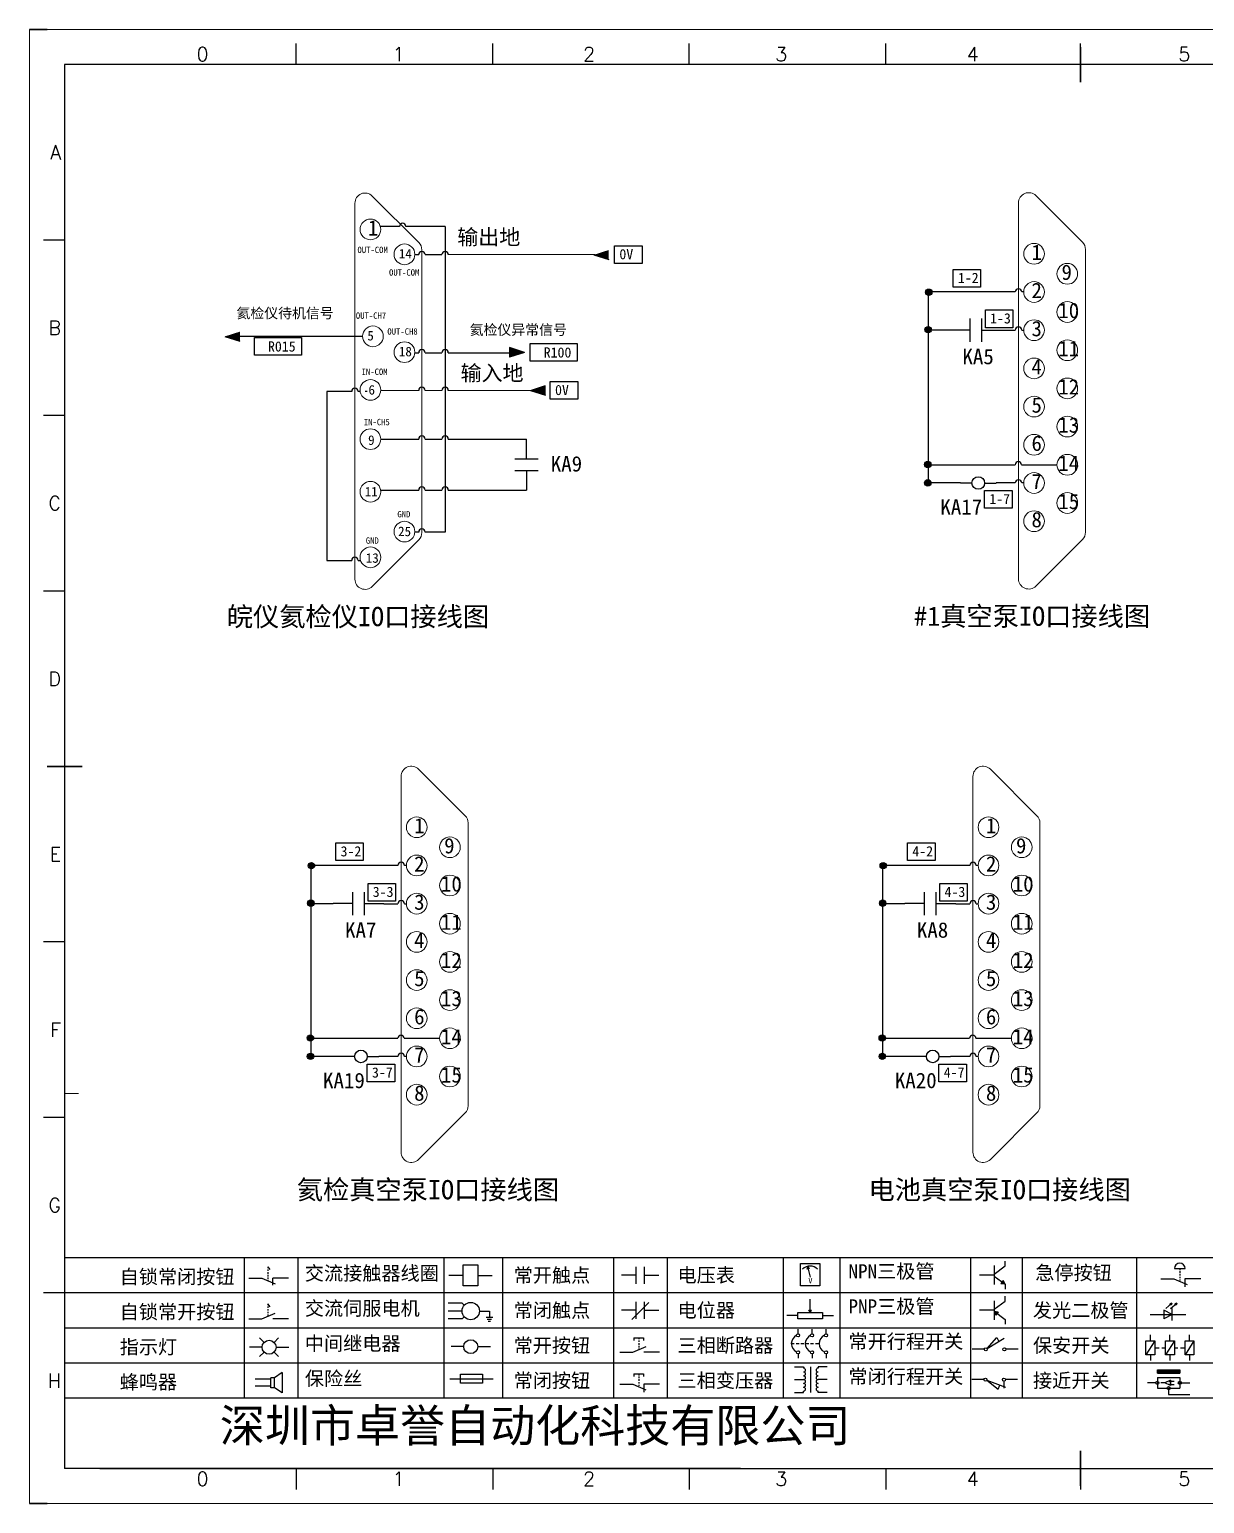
# Model space of a CAD drawing. Header units: millimetres. Extents: x 15130 to 37766, y 5931 to 11073.
# Drawn here: x 23331.7 to 23516.4, y 9420.4 to 9652 of the extents above; entities that cross this region are included whole.
import ezdxf
from ezdxf.enums import TextEntityAlignment as Align

# ---------------------------------------------------------------- set-up
doc = ezdxf.new("R2010")
doc.units = ezdxf.units.MM
doc.layers.add('AE_BOR', color=1, linetype='Continuous')
doc.styles.get("Standard").update_dxf_attribs({"font": ''})
doc.styles.add('WD', font='romans.shx', dxfattribs={"bigfont": 'gbcbig.shx'})
doc.styles.add('样式 2', font='')
doc.styles.add('汉字', font='')
doc.styles.get('Standard').set_extended_font_data('SimSun')
doc.styles.get('样式 2').set_extended_font_data('NSimSun')
doc.styles.get('汉字').set_extended_font_data('新宋体')

# ---------------------------------------------------------------- blocks, each defined once
blk = doc.blocks.new('*U8')
at = {"linetype": 'ByBlock'}
for p, q in [((-1909.23, -780.45), (-1909.23, -780.67)), ((-1909.23, -780.45), (-1908.92, -780.84)), ((-1909.23, -780.84), (-1909.23, -781.05)), ((-1911.92, -782.07), (-1910.06, -782.07)), ((-1910.06, -782.07), (-1908.18, -782.88)), ((-1909.23, -781.23), (-1909.23, -781.44)), ((-1909.23, -781.61), (-1909.23, -781.83)), ((-1909.23, -782), (-1909.23, -782.21)), ((-1909.23, -782.38), (-1909.23, -782.43)), ((-1908.52, -783.07), (-1908.52, -782.07)), ((-1906.25, -782.07), (-1908.52, -782.07))]:
    blk.add_line(p, q, dxfattribs=at)
blk = doc.blocks.new('*U11')
at = {"linetype": 'ByBlock'}
for p, q in [((-1908.88, -791.17), (-1909.23, -790.71)), ((-1909.23, -790.71), (-1909.23, -790.92)), ((-1909.23, -791.09), (-1909.23, -791.31)), ((-1909.23, -791.48), (-1909.23, -791.69)), ((-1911.92, -792.89), (-1910.06, -792.89)), ((-1910.06, -792.89), (-1908.18, -792.08)), ((-1909.23, -791.86), (-1909.23, -792.08)), ((-1909.23, -792.25), (-1909.23, -792.47)), ((-1906.25, -792.89), (-1908.52, -792.89))]:
    blk.add_line(p, q, dxfattribs=at)
blk = doc.blocks.new('蜂鸣器')
at = {"linetype": 'ByBlock'}
for p, q in [((-1907.17, -795.53), (-1908.25, -796.26)), ((-1907.17, -795.53), (-1907.17, -798.41)), ((-1908.8, -796.48), (-1911.01, -796.48)), ((-1908.8, -797.46), (-1911.01, -797.46)), ((-1908.25, -796.26), (-1908.8, -796.26)), ((-1908.8, -797.68), (-1908.8, -796.26)), ((-1908.25, -797.68), (-1908.8, -797.68)), ((-1908.25, -797.68), (-1908.25, -796.26)), ((-1907.17, -798.41), (-1908.25, -797.68))]:
    blk.add_line(p, q, dxfattribs=at)
blk = doc.blocks.new('指示灯')
at = {"linetype": 'ByBlock'}
for p, q in [((-1854.25, -776.92), (-1856.06, -776.92)), ((-1854.62, -775.59), (-1853.97, -776.23)), ((-1851.9, -775.59), (-1852.54, -776.23)), ((-1852.26, -776.92), (-1850.45, -776.92)), ((-1854.62, -778.25), (-1853.97, -777.61)), ((-1851.9, -778.25), (-1852.54, -777.61))]:
    blk.add_line(p, q, dxfattribs=at)
blk.add_circle((-1853.26, -776.92), 0.992, dxfattribs=at)
blk = doc.blocks.new('交流接触器线圈')
at = {"linetype": 'ByBlock'}
for p, q in [((-1880.82, -781.77), (-1882.87, -781.77)), ((-1878.72, -781.77), (-1876.67, -781.77))]:
    blk.add_line(p, q, dxfattribs=at)
blk.add_lwpolyline([(-1880.82, -780.28), (-1878.72, -780.28), (-1878.72, -783.26), (-1880.82, -783.26)], close=True, dxfattribs=at)
blk = doc.blocks.new('交流伺服电机')
at = {"linetype": 'ByBlock'}
for p, q in [((-1880.97, -785.75), (-1882.94, -785.75)), ((-1880.97, -786.85), (-1882.94, -786.85)), ((-1880.97, -785.75), (-1880.65, -786.03)), ((-1878.49, -786.85), (-1877.07, -786.85)), ((-1877.07, -786.85), (-1877.07, -787.72)), ((-1880.97, -787.94), (-1882.94, -787.94)), ((-1880.97, -787.94), (-1880.65, -787.67)), ((-1877.54, -787.72), (-1876.59, -787.72)), ((-1877.38, -788.01), (-1876.75, -788.01)), ((-1877.23, -788.29), (-1876.9, -788.29))]:
    blk.add_line(p, q, dxfattribs=at)
blk.add_circle((-1879.73, -786.85), 1.24, dxfattribs=at)
blk = doc.blocks.new('中间继电器')
at = {"linetype": 'ByBlock'}
for p, q in [((-1880.72, -791.92), (-1882.54, -791.92)), ((-1878.74, -791.92), (-1876.92, -791.92))]:
    blk.add_line(p, q, dxfattribs=at)
blk.add_circle((-1879.73, -791.92), 0.992, dxfattribs=at)
blk = doc.blocks.new('保险丝')
at = {"linetype": 'ByBlock'}
blk.add_line((-1882.72, -796.49), (-1876.55, -796.49), dxfattribs=at)
blk.add_lwpolyline([(-1881.2, -795.86), (-1878.06, -795.86), (-1878.06, -797.12), (-1881.2, -797.12)], close=True, dxfattribs=at)
blk = doc.blocks.new('常开按钮')
at = {"linetype": 'ByBlock'}
for p, q in [((-1910.06, -787.73), (-1908.18, -786.93)), ((-1909.9, -785.68), (-1908.56, -785.68)), ((-1909.9, -785.68), (-1909.9, -786.07)), ((-1909.23, -785.68), (-1909.23, -785.89)), ((-1909.23, -786.06), (-1909.23, -786.28)), ((-1909.23, -786.45), (-1909.23, -786.67)), ((-1909.23, -786.84), (-1909.23, -787.05)), ((-1909.23, -787.22), (-1909.23, -787.38)), ((-1908.56, -785.68), (-1908.56, -786.07)), ((-1911.92, -787.73), (-1910.06, -787.73)), ((-1906.25, -787.73), (-1908.52, -787.73))]:
    blk.add_line(p, q, dxfattribs=at)
blk = doc.blocks.new('常开触点')
at = {"linetype": 'ByBlock'}
for p, q in [((-1853.82, -782.99), (-1853.82, -780.56)), ((-1852.6, -782.99), (-1852.6, -780.56)), ((-1853.82, -781.77), (-1855.88, -781.77)), ((-1852.6, -781.77), (-1850.55, -781.77))]:
    blk.add_line(p, q, dxfattribs=at)
blk = doc.blocks.new('常闭触点')
at = {"linetype": 'ByBlock'}
for p, q in [((-1853.82, -786.77), (-1855.88, -786.77)), ((-1852.01, -785.66), (-1854.43, -788.1)), ((-1853.82, -787.99), (-1853.82, -785.56)), ((-1852.6, -787.99), (-1852.6, -785.56)), ((-1852.6, -786.77), (-1850.55, -786.77))]:
    blk.add_line(p, q, dxfattribs=at)
blk = doc.blocks.new('常闭按钮')
at = {"linetype": 'ByBlock'}
for p, q in [((-1854.11, -790.83), (-1852.77, -790.83)), ((-1854.11, -790.83), (-1854.11, -791.22)), ((-1853.44, -790.83), (-1853.44, -791.04)), ((-1853.44, -791.21), (-1853.44, -791.43)), ((-1853.44, -791.6), (-1853.44, -791.82)), ((-1852.77, -790.83), (-1852.77, -791.22)), ((-1856.13, -792.28), (-1854.28, -792.28)), ((-1854.28, -792.28), (-1852.4, -793.09)), ((-1853.44, -791.99), (-1853.44, -792.2)), ((-1853.44, -792.37), (-1853.44, -792.53)), ((-1850.47, -792.28), (-1852.73, -792.28)), ((-1852.73, -792.28), (-1852.73, -793.43))]:
    blk.add_line(p, q, dxfattribs=at)
blk = doc.blocks.new('电压表')
at = {"linetype": 'ByBlock'}
for p, q in [((-1814.84, -780.75), (-1814.91, -781.13)), ((-1814.6, -781.05), (-1814.91, -781.13)), ((-1814.84, -780.75), (-1814.46, -782.26)), ((-1814.84, -780.75), (-1814.6, -781.05))]:
    blk.add_line(p, q, dxfattribs=at)
blk.add_lwpolyline([(-1815.84, -780.34), (-1813.07, -780.34), (-1813.07, -783.49), (-1815.84, -783.49)], close=True, dxfattribs=at)
blk.add_arc((-1814.46, -782.26), 1.56, 46.8313, 133.1687, dxfattribs=at)
at = {"linetype": 'ByBlock', "insert": (-1814.7, -782.39), "char_height": 0.75, "width": 0.6768, "attachment_point": 1}
blk.add_mtext('V', dxfattribs=at)
blk = doc.blocks.new('电位器')
at = {"linetype": 'ByBlock'}
for p, q in [((-1814.45, -787.3), (-1814.45, -785.39)), ((-1814.45, -787.3), (-1814.62, -786.96)), ((-1814.62, -786.96), (-1814.27, -786.96)), ((-1814.45, -787.3), (-1814.27, -786.96)), ((-1816.21, -787.75), (-1817.79, -787.75)), ((-1812.68, -787.75), (-1811.1, -787.75))]:
    blk.add_line(p, q, dxfattribs=at)
blk.add_lwpolyline([(-1816.21, -787.3), (-1812.68, -787.3), (-1812.68, -788.2), (-1816.21, -788.2)], close=True, dxfattribs=at)
blk = doc.blocks.new('三相断路器')
at = {"linetype": 'ByBlock'}
for p, q in [((-1816.17, -790.33), (-1816.17, -789.7)), ((-1814.17, -790.33), (-1814.17, -789.7)), ((-1812.18, -790.33), (-1812.18, -789.7)), ((-1817.14, -791.74), (-1816.72, -791.74)), ((-1816.45, -791.74), (-1816.03, -791.74)), ((-1816.17, -793.19), (-1816.17, -793.83)), ((-1815.76, -791.74), (-1815.34, -791.74)), ((-1815.07, -791.74), (-1814.65, -791.74)), ((-1814.38, -791.74), (-1813.96, -791.74)), ((-1814.17, -793.19), (-1814.17, -793.83)), ((-1813.69, -791.74), (-1813.27, -791.74)), ((-1812.18, -793.19), (-1812.18, -793.83))]:
    blk.add_line(p, q, dxfattribs=at)
for centre in [(-1816.17, -790.55), (-1814.17, -790.55), (-1812.18, -790.55), (-1816.17, -792.98), (-1814.17, -792.98), (-1812.18, -792.98)]:
    blk.add_circle(centre, 0.219, dxfattribs=at)
for centre in [(-1815.81, -791.74), (-1813.82, -791.74), (-1811.83, -791.74)]:
    blk.add_arc(centre, 1.32, 115.5791, 244.4209, dxfattribs=at)
blk = doc.blocks.new('三相变压器')
at = {"linetype": 'ByBlock'}
for p, q in [((-1816.69, -795.03), (-1815.37, -795.03)), ((-1815.37, -795.03), (-1815.37, -795.24)), ((-1814.34, -798.7), (-1814.34, -795.04)), ((-1812, -795.03), (-1813.32, -795.03)), ((-1813.32, -795.03), (-1813.32, -795.24)), ((-1816.69, -796.87), (-1815.37, -796.87)), ((-1812, -796.87), (-1813.32, -796.87)), ((-1816.69, -798.71), (-1815.37, -798.71)), ((-1815.37, -798.71), (-1815.37, -798.5)), ((-1813.32, -798.71), (-1813.32, -798.5)), ((-1812, -798.71), (-1813.32, -798.71))]:
    blk.add_line(p, q, dxfattribs=at)
for centre, start, end in [((-1815.37, -795.51), 270, 90), ((-1815.37, -796.06), 270, 90), ((-1813.32, -795.51), 90, 270), ((-1813.32, -796.06), 90, 270), ((-1815.37, -796.6), 270, 90), ((-1815.37, -797.14), 270, 90), ((-1815.37, -797.68), 270, 90), ((-1815.37, -798.23), 270, 90), ((-1813.32, -796.6), 90, 270), ((-1813.32, -797.14), 90, 270), ((-1813.32, -797.68), 90, 270), ((-1813.32, -798.23), 90, 270)]:
    blk.add_arc(centre, 0.271, start, end, dxfattribs=at)
blk = doc.blocks.new('NPN三极管')
at = {"linetype": 'ByBlock'}
for p, q in [((-1785.73, -780.61), (-1785.73, -783.32)), ((-1785.73, -781.82), (-1784.15, -780.66)), ((-1784.15, -780.66), (-1784.15, -779.98)), ((-1785.73, -781.97), (-1787.81, -781.97)), ((-1785.73, -782.11), (-1784.15, -783.27)), ((-1784.41, -782.73), (-1784.74, -783.18)), ((-1784.15, -783.27), (-1784.74, -783.18)), ((-1784.15, -783.27), (-1784.41, -782.73)), ((-1784.15, -783.27), (-1784.15, -783.96))]:
    blk.add_line(p, q, dxfattribs=at)
blk = doc.blocks.new('PNP三极管')
at = {"linetype": 'ByBlock'}
for p, q in [((-1784.9, -785.38), (-1784.9, -788.09)), ((-1783.32, -785.43), (-1783.32, -784.75)), ((-1784.9, -786.74), (-1786.98, -786.74)), ((-1784.9, -786.59), (-1783.32, -785.43)), ((-1784.9, -786.88), (-1783.32, -788.04)), ((-1784.9, -786.88), (-1784.31, -786.97)), ((-1784.9, -786.88), (-1784.64, -787.42)), ((-1784.31, -786.97), (-1784.64, -787.42)), ((-1783.32, -788.04), (-1783.32, -788.73))]:
    blk.add_line(p, q, dxfattribs=at)
blk = doc.blocks.new('常开行程开关')
at = {"linetype": 'ByBlock'}
for p, q in [((-1785.89, -792.17), (-1784.52, -790.62)), ((-1785.89, -792.17), (-1783.43, -790.72)), ((-1784.52, -790.62), (-1784.19, -791.17)), ((-1786.29, -792.3), (-1788.01, -792.3)), ((-1781.48, -792.3), (-1783.21, -792.3))]:
    blk.add_line(p, q, dxfattribs=at)
for centre in [(-1786.07, -792.3), (-1783.42, -792.3)]:
    blk.add_circle(centre, 0.219, dxfattribs=at)
blk = doc.blocks.new('常闭行程开关')
at = {"linetype": 'ByBlock'}
for p, q in [((-1786.34, -796.62), (-1788.07, -796.62)), ((-1785.93, -796.72), (-1783.25, -797.7)), ((-1785.93, -796.72), (-1784.3, -798)), ((-1784.3, -798), (-1784.08, -797.4)), ((-1783.48, -796.84), (-1783.48, -797.85)), ((-1781.54, -796.62), (-1783.26, -796.62))]:
    blk.add_line(p, q, dxfattribs=at)
for centre in [(-1786.12, -796.62), (-1783.48, -796.62)]:
    blk.add_circle(centre, 0.219, dxfattribs=at)
blk = doc.blocks.new('发光二极管')
at = {"linetype": 'ByBlock'}
for p, q in [((-1755.78, -785.92), (-1754.89, -785.14)), ((-1754.89, -785.14), (-1755.2, -785.22)), ((-1755.2, -785.22), (-1755.01, -785.43)), ((-1755.08, -785.92), (-1754.18, -785.14)), ((-1754.89, -785.14), (-1755.01, -785.43)), ((-1754.18, -785.14), (-1754.49, -785.22)), ((-1754.49, -785.22), (-1754.31, -785.43)), ((-1754.18, -785.14), (-1754.31, -785.43)), ((-1758.01, -786.77), (-1752.89, -786.77)), ((-1754.84, -786.77), (-1756.04, -786.16)), ((-1756.04, -786.16), (-1756.04, -787.39)), ((-1754.84, -786.77), (-1756.04, -787.39)), ((-1754.84, -787.63), (-1754.84, -785.92))]:
    blk.add_line(p, q, dxfattribs=at)
blk = doc.blocks.new('保安开关')
at = {"linetype": 'ByBlock'}
for p, q in [((-1757.33, -790.79), (-1758.6, -792.81)), ((-1757.96, -790.79), (-1757.96, -789.97)), ((-1754.54, -790.79), (-1755.81, -792.81)), ((-1755.17, -790.79), (-1755.17, -789.97)), ((-1751.75, -790.79), (-1753.02, -792.81)), ((-1752.39, -790.79), (-1752.39, -789.97)), ((-1757.96, -792.81), (-1757.96, -793.62)), ((-1757.33, -791.8), (-1756.72, -791.8)), ((-1756.35, -791.8), (-1755.89, -791.8)), ((-1755.17, -792.81), (-1755.17, -793.62)), ((-1754.52, -791.8), (-1754.06, -791.8)), ((-1753.69, -791.8), (-1753.08, -791.8)), ((-1752.39, -792.81), (-1752.39, -793.62))]:
    blk.add_line(p, q, dxfattribs=at)
for points in [[(-1758.6, -790.79), (-1757.33, -790.79), (-1757.33, -792.81), (-1758.6, -792.81)], [(-1755.81, -790.79), (-1754.54, -790.79), (-1754.54, -792.81), (-1755.81, -792.81)], [(-1753.02, -790.79), (-1751.75, -790.79), (-1751.75, -792.81), (-1753.02, -792.81)]]:
    blk.add_lwpolyline(points, close=True, dxfattribs=at)
blk = doc.blocks.new('接近开关')
at = {"linetype": 'ByBlock'}
h = blk.add_hatch(dxfattribs=at)
h.set_pattern_fill('ANSI31', color=256, scale=0.01, style=0)
h.set_pattern_definition([(45, (-89.131516, -30.795668), (-0.0224506403, 0.0224506403), [])])
h.paths.add_polyline_path([(-1516.96, -1123.35), (-1516.96, -1122.85), (-1513.76, -1122.85), (-1513.76, -1123.35)])
for p, q in [((-1516.96, -1123.35), (-1516.96, -1122.85)), ((-1516.96, -1122.85), (-1513.76, -1122.85)), ((-1516.96, -1123.35), (-1513.76, -1123.35)), ((-1513.76, -1122.85), (-1513.76, -1123.35)), ((-1517.18, -1124.71), (-1518.36, -1124.71)), ((-1516.96, -1123.95), (-1513.76, -1123.95)), ((-1516.96, -1123.95), (-1516.96, -1125.47)), ((-1516.96, -1125.47), (-1513.76, -1125.47)), ((-1515.91, -1124.71), (-1516.45, -1124.71)), ((-1515.11, -1124.31), (-1515.91, -1124.71)), ((-1515.11, -1125.11), (-1515.91, -1124.71)), ((-1515.33, -1124.53), (-1515.17, -1124.53)), ((-1515.33, -1124.88), (-1515.17, -1124.88)), ((-1515.25, -1124.45), (-1515.25, -1124.61)), ((-1515.11, -1124.31), (-1515.11, -1125.11)), ((-1515.11, -1124.48), (-1514.58, -1124.48)), ((-1515.11, -1124.94), (-1514.58, -1124.94)), ((-1513.76, -1123.95), (-1513.76, -1125.47)), ((-1513.54, -1124.71), (-1512.36, -1124.71)), ((-1515.36, -1125.69), (-1515.36, -1126.36)), ((-1515.36, -1126.36), (-1512.36, -1126.36))]:
    blk.add_line(p, q, dxfattribs=at)
for centre in [(-1516.96, -1124.71), (-1515.36, -1125.47), (-1513.76, -1124.71)]:
    blk.add_circle(centre, 0.225, dxfattribs=at)
blk = doc.blocks.new('急停按钮')
at = {"linetype": 'ByBlock'}
for p, q in [((-1.86, 0), (0, 0)), ((0, 0), (1.88, -0.81)), ((0.06, 1.45), (1.61, 1.45)), ((0.83, 1.45), (0.83, 1.24)), ((0.83, 1.07), (0.83, 0.85)), ((0.83, 0.68), (0.83, 0.47)), ((0.83, 0.29), (0.83, 0.08)), ((3.81, 0), (1.54, 0)), ((1.54, 0), (1.54, -1.15)), ((0.83, -0.09), (0.83, -0.24))]:
    blk.add_line(p, q, dxfattribs=at)
blk.add_arc((0.83, 1.45), 0.774, 0, 180)
blk = doc.blocks.new('电控横A4')
for p, q in [((292, -5), (5, -5)), ((5, -5), (5, -205)), ((10.03, -205), (289.53, -205)), ((130.8, -205), (190.75, -205))]:
    blk.add_line(p, q)
at = {"lineweight": 9, "ltscale": 0.1}
for p, q in [((5, -151.57), (7, -151.57)), ((101.34, -205), (130.8, -205)), ((129.44, -205), (129.44, -205)), ((129.44, -205), (129.44, -205)), ((129.44, -205), (129.44, -205)), ((129.44, -205), (129.44, -205))]:
    blk.add_line(p, q, dxfattribs=at)
at = {"linetype": 'ByBlock'}
for p, q in [((292, -175), (5, -175)), ((292, -180), (5, -180)), ((292, -185), (5, -185)), ((292, -190), (5, -190)), ((292, -195), (5, -195))]:
    blk.add_line(p, q, dxfattribs=at)
at = {"color": 0, "lineweight": -2}
for p, q in [((30.58, -175), (30.58, -195)), ((38.26, -175), (38.26, -195)), ((59.05, -175), (59.05, -195)), ((67.4, -175), (67.4, -195)), ((83.26, -175), (83.26, -195)), ((90.91, -175), (90.91, -195)), ((107.4, -175), (107.4, -195)), ((115.5, -175), (115.5, -195)), ((134.12, -175), (134.12, -195)), ((141.48, -175), (141.48, -195)), ((157.79, -175), (157.79, -195))]:
    blk.add_line(p, q, dxfattribs=at)
at = {"color": 0, "ltscale": 2}
blk.add_line((101.34, -205), (5, -205), dxfattribs=at)
at = {"layer": 'AE_BOR', "lineweight": 30}
for p, q in [((2.53, 0), (0, 0)), ((0, -210), (2.53, -210))]:
    blk.add_line(p, q, dxfattribs=at)
at = {"layer": 'AE_BOR', "color": 1, "lineweight": 15}
for p, q in [((0, 0), (297, 0)), ((0, -210), (0, 0)), ((297, -210), (0, -210))]:
    blk.add_line(p, q, dxfattribs=at)
at = {"layer": 'AE_BOR'}
for p, q in [((38.03, -5), (38.03, -2)), ((66.03, -5), (66.03, -2)), ((94.03, -5), (94.03, -2)), ((122.03, -5), (122.03, -2)), ((149.78, -5), (149.78, -2)), ((5, -30), (2, -30)), ((5, -55), (2, -55)), ((5, -80), (2, -80)), ((5, -130), (2, -130)), ((5, -155), (2, -155)), ((5, -180), (2, -180)), ((38.03, -205), (38.03, -208)), ((66.03, -205), (66.03, -208)), ((94.03, -205), (94.03, -208)), ((122.03, -205), (122.03, -208)), ((149.78, -205), (149.78, -208))]:
    blk.add_line(p, q, dxfattribs=at)
at = {"layer": 'AE_BOR', "color": 2, "lineweight": 30}
for p, q in [((149.78, -7.5), (149.78, -2.5)), ((2.5, -105), (7.5, -105)), ((149.78, -202.5), (149.78, -207.5)), ((149.78, -205), (149.78, -207.5))]:
    blk.add_line(p, q, dxfattribs=at)
at = {"linetype": 'ByBlock'}
for name, p in [('*U8', (1943.19, 604.18)), ('交流接触器线圈', (1942.62, 604.27)), ('常开触点', (1940.27, 604.3)), ('电压表', (1925.71, 604.52)), ('NPN三极管', (1923.2, 604.5)), ('PNP三极管', (1922.37, 604.27)), ('*U11', (1943.19, 609.18)), ('交流伺服电机', (1942.62, 604.27)), ('常闭触点', (1940.27, 604.3)), ('电位器', (1925.71, 604.52)), ('发光二极管', (1917.72, 603.69)), ('指示灯', (1887.41, 589.18)), ('中间继电器', (1942.62, 604.27)), ('常开按钮', (1996.06, 599.3)), ('三相断路器', (1925.71, 604.52)), ('常开行程开关', (1922.37, 604.27)), ('保安开关', (1917.72, 603.98)), ('三相变压器', (1925.71, 604.52)), ('接近开关', (1677.72, 931.9)), ('蜂鸣器', (1943.19, 604.18)), ('保险丝', (1942.62, 604.27)), ('常闭按钮', (1940.27, 599.3)), ('常闭行程开关', (1922.37, 604.27))]:
    blk.add_blockref(name, p, dxfattribs=at)
blk.add_blockref('急停按钮', (163.12, -177.98))
at = {"char_height": 2, "attachment_point": 1, "style": '汉字'}
for s, insert in [('{\\fKaiTi_GB2312|b0|i0|c134|p49;自锁常闭按钮}', (12.86, -176.69)), ('{\\fKaiTi_GB2312|b0|i0|c134|p49;交流接触器线圈}', (39.25, -176.19)), ('{\\fKaiTi_GB2312|b0|i0|c134|p49;常开触点}', (69.01, -176.48)), ('{\\fKaiTi_GB2312|b0|i0|c134|p49;电压表}', (92.37, -176.47)), ('{\\fKaiTi_GB2312|b0|i0|c134|p49;NPN三极管}', (116.73, -175.91)), ('{\\fKaiTi_GB2312|b0|i0|c134|p49;急停按钮}', (143.35, -176.12)), ('{\\fKaiTi_GB2312|b0|i0|c134|p49;自锁常开按钮}', (12.86, -181.69)), ('{\\fKaiTi_GB2312|b0|i0|c134|p49;交流伺服电机}', (39.25, -181.19)), ('{\\fKaiTi_GB2312|b0|i0|c134|p49;常闭触点}', (69.01, -181.48)), ('{\\fKaiTi_GB2312|b0|i0|c134|p49;电位器}', (92.37, -181.47)), ('{\\fKaiTi_GB2312|b0|i0|c134|p49;PNP三极管}', (116.73, -180.91)), ('{\\fKaiTi_GB2312|b0|i0|c134|p49;发光二极管}', (143.02, -181.48)), ('{\\fKaiTi_GB2312|b0|i0|c134|p49;指示灯}', (12.86, -186.69)), ('{\\fKaiTi_GB2312|b0|i0|c134|p49;中间继电器}', (39.25, -186.19)), ('{\\fKaiTi_GB2312|b0|i0|c134|p49;常开按钮}', (69.01, -186.48)), ('{\\fKaiTi_GB2312|b0|i0|c134|p49;三相断路器}', (92.37, -186.47)), ('{\\fKaiTi_GB2312|b0|i0|c134|p49;常开行程开关}', (116.73, -185.91)), ('{\\fKaiTi_GB2312|b0|i0|c134|p49;保安开关}', (143.02, -186.48)), ('{\\fKaiTi_GB2312|b0|i0|c134|p49;保险丝}', (39.25, -191.19)), ('{\\fKaiTi_GB2312|b0|i0|c134|p49;常闭行程开关}', (116.73, -190.91)), ('{\\fKaiTi_GB2312|b0|i0|c134|p49;蜂鸣器}', (12.86, -191.69)), ('{\\fKaiTi_GB2312|b0|i0|c134|p49;常闭按钮}', (69.01, -191.48)), ('{\\fKaiTi_GB2312|b0|i0|c134|p49;三相变压器}', (92.37, -191.47)), ('{\\fKaiTi_GB2312|b0|i0|c134|p49;接近开关}', (143.02, -191.48))]:
    blk.add_mtext(s, dxfattribs=dict(at, insert=insert))
at = {"color": 0, "lineweight": -2, "insert": (27.14, -196.53), "char_height": 4.7064, "width": 96.1138, "attachment_point": 1}
blk.add_mtext('深圳市卓誉自动化科技有限公司', dxfattribs=at)
at = {"layer": 'AE_BOR', "style": 'WD'}
for s, p in [('0', (24.67, -4.5)), ('1', (52.6, -4.5)), ('2', (79.75, -4.5)), ('3', (107.15, -4.5)), ('4', (134.45, -4.5)), ('5', (164.59, -4.5)), ('0', (24.67, -207.5)), ('1', (52.6, -207.5)), ('2', (79.75, -207.5)), ('3', (107.15, -207.5)), ('4', (134.45, -207.5)), ('5', (164.59, -207.5))]:
    blk.add_text(s, height=2, dxfattribs=at).set_placement(p, align=Align.CENTER)
for s, p in [('A', (4.5, -17.5)), ('B', (4.5, -42.5)), ('C', (4.5, -67.5)), ('D', (4.5, -92.5)), ('E', (4.5, -117.5)), ('F', (4.5, -142.5)), ('G', (4.5, -167.5)), ('H', (4.5, -192.5))]:
    blk.add_text(s, height=2, dxfattribs=at).set_placement(p, align=Align.MIDDLE_RIGHT)

msp = doc.modelspace()

# ---------------------------------------------------------------- hatches: boundary and pattern name
for points in [[(23422.736, 9615.799), (23420.378, 9616.555), (23422.736, 9617.311)], [(23362.435, 9603.741), (23364.793, 9602.985), (23364.793, 9604.497)], [(23407.156, 9601.984), (23409.514, 9601.228), (23407.156, 9600.472)], [(23412.814, 9594.506), (23410.456, 9595.262), (23412.814, 9596.018)]]:
    msp.add_hatch(color=256).paths.add_polyline_path(points)
at = {"lineweight": -2}
h = msp.add_hatch(color=0, dxfattribs=at)
edge = h.paths.add_edge_path()
edge.add_arc((23473.023, 9610.682), 0.5, 0, 360)
h = msp.add_hatch(color=0, dxfattribs=at)
edge = h.paths.add_edge_path()
edge.add_arc((23472.933, 9604.793), 0.5, 0, 360)
h = msp.add_hatch(color=0, dxfattribs=at)
edge = h.paths.add_edge_path()
edge.add_arc((23472.866, 9583.627), 0.5, 0, 360)
h = msp.add_hatch(color=0, dxfattribs=at)
edge = h.paths.add_edge_path()
edge.add_arc((23472.88, 9580.732), 0.5, 0, 360)
h = msp.add_hatch(color=0, dxfattribs=at)
edge = h.paths.add_edge_path()
edge.add_arc((23376.019, 9520.607), 0.5, 0, 360)
h = msp.add_hatch(color=0, dxfattribs=at)
edge = h.paths.add_edge_path()
edge.add_arc((23465.864, 9520.607), 0.5, 0, 360)
h = msp.add_hatch(color=0, dxfattribs=at)
edge = h.paths.add_edge_path()
edge.add_arc((23375.929, 9514.718), 0.5, 0, 360)
h = msp.add_hatch(color=0, dxfattribs=at)
edge = h.paths.add_edge_path()
edge.add_arc((23465.774, 9514.718), 0.5, 0, 360)
h = msp.add_hatch(color=0, dxfattribs=at)
edge = h.paths.add_edge_path()
edge.add_arc((23375.862, 9493.552), 0.5, 0, 360)
h = msp.add_hatch(color=0, dxfattribs=at)
edge = h.paths.add_edge_path()
edge.add_arc((23465.707, 9493.552), 0.5, 0, 360)
h = msp.add_hatch(color=0, dxfattribs=at)
edge = h.paths.add_edge_path()
edge.add_arc((23375.876, 9490.657), 0.5, 0, 360)
h = msp.add_hatch(color=0, dxfattribs=at)
edge = h.paths.add_edge_path()
edge.add_arc((23465.721, 9490.657), 0.5, 0, 360)

# ---------------------------------------------------------------- linework, layer by layer
at = {"lineweight": 0}
for p, q in [((23382.851, 9624.663), (23382.851, 9565.611)), ((23385.582, 9625.795), (23392.905, 9618.477)), ((23487.128, 9624.718), (23487.128, 9565.665)), ((23489.859, 9625.85), (23497.182, 9618.532)), ((23393.374, 9617.345), (23393.374, 9572.928)), ((23397.53, 9616.582), (23420.549, 9616.582)), ((23497.651, 9617.4), (23497.651, 9572.983)), ((23386.92, 9595.257), (23392.874, 9595.257)), ((23393.874, 9595.257), (23396.53, 9595.257)), ((23397.53, 9595.257), (23410.439, 9595.257)), ((23385.582, 9564.479), (23392.905, 9571.797)), ((23489.859, 9564.534), (23497.182, 9571.851)), ((23390.123, 9534.643), (23390.123, 9475.59)), ((23392.854, 9535.775), (23400.177, 9528.457)), ((23479.969, 9534.643), (23479.969, 9475.59)), ((23482.7, 9535.775), (23490.022, 9528.457)), ((23400.646, 9527.325), (23400.646, 9482.908)), ((23490.491, 9527.325), (23490.491, 9482.908)), ((23392.854, 9474.459), (23400.177, 9481.776)), ((23482.7, 9474.459), (23490.022, 9481.776))]:
    msp.add_line(p, q, dxfattribs=at)
for p, q in [((23389.868, 9621.012), (23386.853, 9621.012)), ((23397.03, 9621.012), (23390.868, 9621.012)), ((23420.378, 9616.555), (23422.736, 9615.799)), ((23472.912, 9610.718), (23472.912, 9580.718)), ((23486.628, 9610.718), (23472.912, 9610.718)), ((23487.947, 9610.718), (23487.628, 9610.718)), ((23362.435, 9603.741), (23364.793, 9602.985)), ((23384.06, 9603.741), (23364.793, 9603.741)), ((23476.433, 9604.718), (23472.912, 9604.718)), ((23484.426, 9604.718), (23486.628, 9604.718)), ((23487.628, 9604.718), (23487.947, 9604.718)), ((23409.514, 9601.228), (23407.156, 9601.984)), ((23407.156, 9601.984), (23407.156, 9600.472)), ((23409.514, 9601.228), (23407.156, 9600.472)), ((23410.456, 9595.262), (23412.814, 9596.018)), ((23410.456, 9595.262), (23412.814, 9594.506)), ((23386.921, 9587.601), (23392.874, 9587.601)), ((23393.874, 9587.601), (23396.53, 9587.601)), ((23397.53, 9587.601), (23409.811, 9587.601)), ((23472.912, 9583.575), (23486.595, 9583.575)), ((23487.595, 9583.575), (23493.169, 9583.575)), ((23477.994, 9580.718), (23472.912, 9580.718)), ((23486.628, 9580.718), (23483.623, 9580.718)), ((23487.947, 9580.718), (23487.628, 9580.718)), ((23386.921, 9579.608), (23392.874, 9579.608)), ((23393.874, 9579.608), (23396.53, 9579.608)), ((23397.53, 9579.608), (23409.811, 9579.608)), ((23389.623, 9520.643), (23375.907, 9520.643)), ((23375.907, 9520.643), (23375.907, 9490.643)), ((23390.942, 9520.643), (23390.623, 9520.643)), ((23479.469, 9520.643), (23465.753, 9520.643)), ((23465.753, 9520.643), (23465.753, 9490.643)), ((23480.788, 9520.643), (23480.469, 9520.643)), ((23379.428, 9514.643), (23375.907, 9514.643)), ((23387.421, 9514.643), (23389.623, 9514.643)), ((23390.623, 9514.643), (23390.942, 9514.643)), ((23469.274, 9514.643), (23465.753, 9514.643)), ((23477.267, 9514.643), (23479.469, 9514.643)), ((23480.469, 9514.643), (23480.788, 9514.643)), ((23375.907, 9493.499), (23389.591, 9493.499)), ((23390.591, 9493.499), (23396.165, 9493.499)), ((23465.753, 9493.499), (23479.436, 9493.499)), ((23480.436, 9493.499), (23486.01, 9493.499)), ((23380.989, 9490.643), (23375.907, 9490.643)), ((23389.623, 9490.643), (23386.618, 9490.643)), ((23390.942, 9490.643), (23390.623, 9490.643)), ((23470.835, 9490.643), (23465.753, 9490.643)), ((23479.469, 9490.643), (23476.464, 9490.643)), ((23480.788, 9490.643), (23480.469, 9490.643))]:
    msp.add_line(p, q)
at = {"color": 0, "lineweight": -2}
for p, q in [((23397.03, 9621.012), (23397.03, 9573.004)), ((23392.266, 9616.582), (23392.874, 9616.582)), ((23393.874, 9616.582), (23396.53, 9616.582)), ((23392.265, 9601.178), (23392.874, 9601.178)), ((23393.874, 9601.178), (23396.53, 9601.178)), ((23397.53, 9601.178), (23407.207, 9601.178)), ((23382.351, 9595.088), (23378.456, 9595.088)), ((23378.456, 9595.088), (23378.456, 9568.557)), ((23383.688, 9595.088), (23383.351, 9595.088)), ((23384.787, 9595.088), (23384.486, 9595.088)), ((23392.874, 9573.004), (23392.265, 9573.004)), ((23397.03, 9573.004), (23393.874, 9573.004)), ((23378.456, 9568.557), (23382.351, 9568.557)), ((23383.351, 9568.557), (23383.744, 9568.557))]:
    msp.add_line(p, q, dxfattribs=at)
at = {"color": 1}
for points in [[(23423.668, 9617.972), (23427.991, 9617.972), (23427.991, 9615.193), (23423.668, 9615.193)], [(23476.858, 9614.26), (23481.18, 9614.26), (23481.18, 9611.48), (23476.858, 9611.48)], [(23481.917, 9607.892), (23486.239, 9607.892), (23486.239, 9605.113), (23481.917, 9605.113)], [(23367.088, 9603.597), (23374.457, 9603.569), (23374.457, 9600.79), (23367.088, 9600.818)], [(23410.41, 9602.653), (23417.779, 9602.624), (23417.779, 9599.845), (23410.41, 9599.873)], [(23413.558, 9596.646), (23417.88, 9596.646), (23417.88, 9593.867), (23413.558, 9593.867)], [(23481.793, 9579.52), (23486.115, 9579.52), (23486.115, 9576.741), (23481.793, 9576.741)], [(23379.853, 9524.184), (23384.176, 9524.184), (23384.176, 9521.405), (23379.853, 9521.405)], [(23469.699, 9524.184), (23474.021, 9524.184), (23474.021, 9521.405), (23469.699, 9521.405)], [(23384.912, 9517.817), (23389.235, 9517.817), (23389.235, 9515.038), (23384.912, 9515.038)], [(23474.758, 9517.817), (23479.08, 9517.817), (23479.08, 9515.038), (23474.758, 9515.038)], [(23384.788, 9489.445), (23389.11, 9489.445), (23389.11, 9486.666), (23384.788, 9486.666)], [(23474.633, 9489.445), (23478.956, 9489.445), (23478.956, 9486.666), (23474.633, 9486.666)]]:
    msp.add_lwpolyline(points, close=True, dxfattribs=at)
at = {"lineweight": 0}
for centre in [(23385.296, 9620.546), (23390.641, 9616.631), (23489.572, 9616.718), (23494.795, 9613.575), (23489.572, 9610.718), (23494.795, 9607.575), (23489.572, 9604.718), (23385.685, 9603.756), (23390.641, 9601.265), (23494.795, 9601.575), (23489.572, 9598.718), (23385.296, 9595.333), (23494.795, 9595.575), (23489.572, 9592.718), (23494.795, 9589.575), (23385.296, 9587.601), (23489.572, 9586.718), (23494.795, 9583.575), (23385.296, 9579.347), (23489.572, 9580.718), (23494.795, 9577.575), (23489.572, 9574.718), (23390.641, 9573.085), (23385.296, 9569.042), (23392.568, 9526.643), (23482.413, 9526.643), (23397.79, 9523.499), (23487.636, 9523.499), (23392.568, 9520.643), (23482.413, 9520.643), (23397.79, 9517.499), (23487.636, 9517.499), (23392.568, 9514.643), (23482.413, 9514.643), (23397.79, 9511.499), (23487.636, 9511.499), (23392.568, 9508.643), (23482.413, 9508.643), (23397.79, 9505.499), (23487.636, 9505.499), (23392.568, 9502.643), (23482.413, 9502.643), (23397.79, 9499.499), (23487.636, 9499.499), (23392.568, 9496.643), (23482.413, 9496.643), (23397.79, 9493.499), (23487.636, 9493.499), (23392.568, 9490.643), (23482.413, 9490.643), (23397.79, 9487.499), (23487.636, 9487.499), (23392.568, 9484.643), (23482.413, 9484.643)]:
    msp.add_circle(centre, 1.626, dxfattribs=at)
at = {"color": 0, "lineweight": -2}
for centre in [(23473.023, 9610.682), (23472.933, 9604.793), (23472.866, 9583.627), (23472.88, 9580.732), (23376.019, 9520.607), (23465.864, 9520.607), (23375.929, 9514.718), (23465.774, 9514.718), (23375.862, 9493.552), (23465.707, 9493.552), (23375.876, 9490.657), (23465.721, 9490.657)]:
    msp.add_circle(centre, 0.5, dxfattribs=at)
at = {"lineweight": 0}
for centre, start, end in [((23384.451, 9624.663), 45.01896, 180), ((23488.728, 9624.718), 45.01896, 180), ((23391.774, 9617.345), 0, 45.01896), ((23496.051, 9617.4), 0, 45.01896), ((23391.774, 9572.928), 314.98104, 0), ((23496.051, 9572.983), 314.98104, 0), ((23384.451, 9565.611), 180, 314.98104), ((23488.728, 9565.665), 180, 314.98104), ((23391.723, 9534.643), 45.01896, 180), ((23481.569, 9534.643), 45.01896, 180), ((23399.046, 9527.325), 0, 45.01896), ((23488.891, 9527.325), 0, 45.01896), ((23399.046, 9482.908), 314.98104, 0), ((23488.891, 9482.908), 314.98104, 0), ((23391.723, 9475.59), 180, 314.98104), ((23481.569, 9475.59), 180, 314.98104)]:
    msp.add_arc(centre, 1.6, start, end, dxfattribs=at)
for centre in [(23390.368, 9621.012), (23393.374, 9616.582), (23397.03, 9616.582), (23487.128, 9610.718), (23487.128, 9604.718), (23393.374, 9601.178), (23397.03, 9601.178), (23382.851, 9595.088), (23393.374, 9595.257), (23397.03, 9595.257), (23393.374, 9587.601), (23397.03, 9587.601), (23487.095, 9583.575), (23487.128, 9580.718), (23393.374, 9579.608), (23397.03, 9579.608), (23393.374, 9573.004), (23382.851, 9568.557), (23390.123, 9520.643), (23479.969, 9520.643), (23390.123, 9514.643), (23479.969, 9514.643), (23390.091, 9493.499), (23479.936, 9493.499), (23390.123, 9490.643), (23479.969, 9490.643)]:
    msp.add_arc(centre, 0.5, 0, 180)

# ---------------------------------------------------------------- block references
at = {"xscale": 1.1025, "yscale": 1.1025, "zscale": 1.1025}
msp.add_blockref('电控横A4', (23331.716, 9651.951), dxfattribs=at)
at = {"linetype": 'ByBlock', "xscale": 1.5, "yscale": 1.5, "zscale": 1.5}
for p in [(26260.247, 10777.379), (26163.242, 10687.304), (26253.088, 10687.304)]:
    msp.add_blockref('常开触点', p, dxfattribs=at)
at = {"linetype": 'ByBlock', "xscale": 1.5, "yscale": 1.5, "zscale": 1.5, "rotation": 270}
msp.add_blockref('常开触点', (24582.472, 6803.786), dxfattribs=at)
at = {"linetype": 'ByBlock', "rotation": 180}
for p in [(21601.07, 8788.797), (21504.065, 8698.722), (21593.911, 8698.722)]:
    msp.add_blockref('中间继电器', p, dxfattribs=at)

# ---------------------------------------------------------------- texts
at = {"width": 4.44662, "attachment_point": 1}
for s, insert, char_height in [('{\\fSimSun|b0|i0|c134|p2;1}', (23384.889, 9621.99), 2.4), ('OUT-COM', (23383.254, 9617.83), 1), ('{\\fSimSun|b0|i0|c134|p2;1}', (23489.166, 9618.162), 2.4), ('14', (23389.763, 9617.484), 1.5), ('OUT-COM', (23388.219, 9614.285), 1), ('9', (23493.889, 9615.019), 2.4), ('{2}', (23489.166, 9612.162), 2.4), ('10', (23493.389, 9609.019), 2.4), ('OUT-CH7', (23383.001, 9607.509), 1), ('{3}', (23489.166, 9606.162), 2.4), ('5', (23384.807, 9604.61), 1.5), ('OUT-CH8', (23387.956, 9605.017), 1), ('18', (23389.763, 9602.118), 1.5), ('11', (23493.389, 9603.019), 2.4), ('{4}', (23489.166, 9600.162), 2.4), ('IN-COM', (23383.903, 9598.692), 1), ('12', (23493.389, 9597.019), 2.4), ('6', (23384.986, 9596.104), 1.5), ('{5}', (23489.166, 9594.162), 2.4), ('IN-CH5', (23384.257, 9590.791), 1), ('13', (23493.389, 9591.019), 2.4), ('9', (23384.928, 9588.207), 1.5), ('{6}', (23489.166, 9588.162), 2.4), ('14', (23493.389, 9585.019), 2.4), ('{7}', (23489.166, 9582.162), 2.4), ('11', (23384.394, 9580.106), 1.5), ('15', (23493.389, 9579.019), 2.4), ('GND', (23389.521, 9576.318), 1), ('{8}', (23489.166, 9576.162), 2.4), ('25', (23389.638, 9573.87), 1.5), ('GND', (23384.563, 9572.174), 1), ('13', (23384.563, 9569.688), 1.5), ('{\\fSimSun|b0|i0|c134|p2;1}', (23392.162, 9528.087), 2.4), ('{\\fSimSun|b0|i0|c134|p2;1}', (23482.007, 9528.087), 2.4), ('9', (23396.884, 9524.944), 2.4), ('9', (23486.73, 9524.944), 2.4), ('{2}', (23392.162, 9522.087), 2.4), ('{2}', (23482.007, 9522.087), 2.4), ('10', (23396.384, 9518.944), 2.4), ('10', (23486.23, 9518.944), 2.4), ('{3}', (23392.162, 9516.087), 2.4), ('{3}', (23482.007, 9516.087), 2.4), ('11', (23396.384, 9512.944), 2.4), ('11', (23486.23, 9512.944), 2.4), ('{4}', (23392.162, 9510.087), 2.4), ('{4}', (23482.007, 9510.087), 2.4), ('12', (23396.384, 9506.944), 2.4), ('12', (23486.23, 9506.944), 2.4), ('{5}', (23392.162, 9504.087), 2.4), ('{5}', (23482.007, 9504.087), 2.4), ('13', (23396.384, 9500.944), 2.4), ('13', (23486.23, 9500.944), 2.4), ('{6}', (23392.162, 9498.087), 2.4), ('{6}', (23482.007, 9498.087), 2.4), ('14', (23396.384, 9494.944), 2.4), ('14', (23486.23, 9494.944), 2.4), ('{7}', (23392.162, 9492.087), 2.4), ('{7}', (23482.007, 9492.087), 2.4), ('15', (23396.384, 9488.944), 2.4), ('15', (23486.23, 9488.944), 2.4), ('{8}', (23392.162, 9486.087), 2.4), ('{8}', (23482.007, 9486.087), 2.4)]:
    msp.add_mtext(s, dxfattribs=dict(at, insert=insert, char_height=char_height))
at = {"color": 7, "width": 47.92444, "attachment_point": 1}
for s, insert, char_height in [('{\\fSimSun|b0|i0|c134|p2;输出地}', (23398.938, 9620.561), 2.4192), ('KA5', (23478.309, 9601.792), 2.4192), ('{\\fSimSun|b0|i0|c134|p2;输入地}', (23399.451, 9599.206), 2.4192), ('KA9', (23413.622, 9584.937), 2.4192), ('KA17', (23474.845, 9578.159), 2.4192), ('皖仪氦检仪IO口接线图', (23362.709, 9561.252), 3.024), ('#1真空泵IO口接线图', (23470.712, 9561.307), 3.024), ('KA7', (23381.304, 9511.717), 2.4192), ('KA8', (23471.15, 9511.717), 2.4192), ('KA19', (23377.84, 9488.084), 2.4192), ('KA20', (23467.686, 9488.084), 2.4192), ('氦检真空泵IO口接线图', (23373.707, 9471.232), 3.024), ('电池真空泵IO口接线图', (23463.553, 9471.232), 3.024)]:
    msp.add_mtext(s, dxfattribs=dict(at, insert=insert, char_height=char_height))
at = {"char_height": 1.6, "attachment_point": 1, "style": '样式 2'}
for s, insert, width in [('0V', (23424.41, 9617.457), 9.21983), ('1-2', (23477.6, 9613.744), 9.21983), ('氦检仪待机信号', (23364.245, 9608.195), 16.97524), ('1-3', (23482.659, 9607.377), 9.21983), ('氦检仪异常信号', (23400.889, 9605.592), 16.97524), ('R015', (23369.191, 9602.967), 9.21983), ('R100', (23412.513, 9602.022), 9.21983), ('0V', (23414.3, 9596.131), 9.21983), ('1-7', (23482.535, 9579.005), 9.21983), ('3-2', (23380.595, 9523.669), 9.21983), ('4-2', (23470.441, 9523.669), 9.21983), ('3-3', (23385.654, 9517.302), 9.21983), ('4-3', (23475.5, 9517.302), 9.21983), ('3-7', (23385.53, 9488.93), 9.21983), ('4-7', (23475.376, 9488.93), 9.21983)]:
    msp.add_mtext(s, dxfattribs=dict(at, insert=insert, width=width))

doc.saveas('drawing.dxf')
